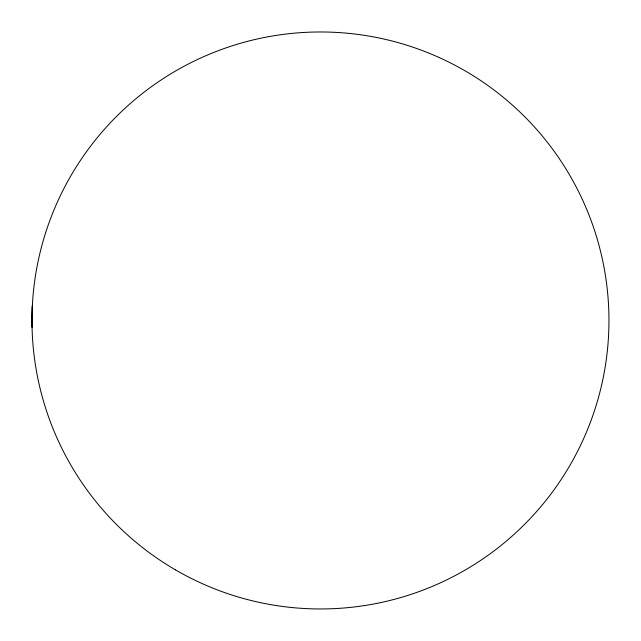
<?xml version="1.0" encoding="UTF-8"?>
<svg xmlns="http://www.w3.org/2000/svg" width="641" height="641" viewBox="0 0 641 641"><rect width="100%" height="100%" fill="white"/><g stroke="black" fill="none" stroke-linecap="round" stroke-linejoin="round"><path stroke-width="0.96" d="M32.33 306.158L32.05 327.062L32.33 306.158M175.305 569.777A288.49 288.49 0 0 0 608.95 321.518A288.49 288.49 0 0 0 177.132 70.101A288.49 288.49 0 0 0 175.305 569.777"/></g></svg>
